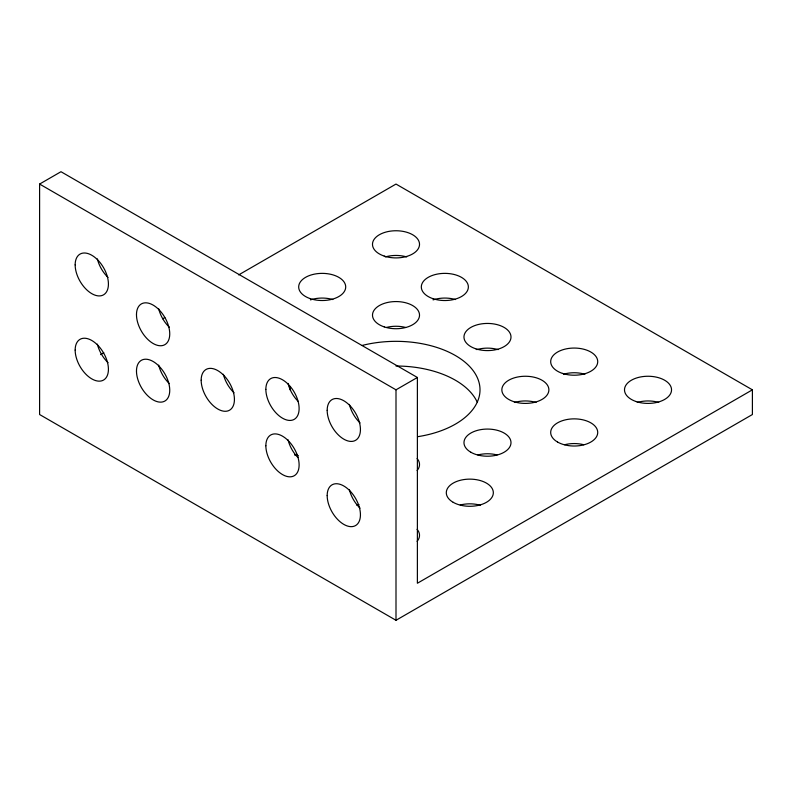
<?xml version="1.0" encoding="UTF-8"?>
<svg xmlns="http://www.w3.org/2000/svg" width="792" height="792" viewBox="0 0 792 792"><rect width="100%" height="100%" fill="white"/><g stroke="black" fill="none" stroke-linecap="round" stroke-linejoin="round"><path stroke-width="1.19" d="M39.6 184.061L60.984 171.715L417.384 377.477L417.384 583.249L752.4 389.832L752.4 414.523L396 620.284L39.6 414.523L39.6 184.061L396 389.822L417.384 377.477M100.594 354.618L103.801 352.767M162.667 318.78L164.815 317.543M238.659 274.903L396 184.061L752.4 389.832M396 389.822L396 620.284M433.075 299.881A23.522 13.583 0 0 1 455.519 299.544M563.518 374.23A23.522 13.583 0 0 1 584.882 374.23M310.424 299.881A23.522 13.583 0 0 1 332.868 299.544M564.627 444.728A23.522 13.583 0 0 1 583.763 444.728M396 366.023A84.001 48.5 0 0 1 477.14 401.97M386.437 327.433A23.522 13.583 0 0 1 405.573 327.433M637.332 402.425A23.522 13.583 0 0 1 658.697 402.425M385.318 256.925A23.522 13.583 0 0 1 406.682 256.925M460.241 504.999A23.522 13.583 0 0 1 480.497 505.306M294.951 454.935A23.522 13.583 0 0 1 297.267 454.42M477.903 454.935A23.522 13.583 0 0 1 497.049 454.935M514.681 402.425A23.522 13.583 0 0 1 536.055 402.425M476.794 349.609A23.522 13.583 0 0 1 498.158 349.609M417.097 458.509A23.522 13.583 0 0 1 417.097 470.527M298.435 455.756A23.522 13.583 0 0 1 294.951 455.044M289.357 386.318A23.522 13.583 0 0 1 290.159 389.832M358.925 504.474A23.522 13.583 0 0 1 356.737 505.118M417.087 529.313A23.522 13.583 0 0 1 417.087 541.342M362.063 345.47A84.001 48.5 0 0 1 475.23 373.705A84.001 48.5 0 0 1 417.74 436.679M360.053 508.137A23.522 13.583 60 0 1 349.371 489.634M108.039 362.647A23.522 13.583 60 0 1 97.357 344.144M297.911 401.118A23.522 13.583 60 0 1 288.05 383.427M169.369 327.245A23.522 13.583 60 0 1 158.677 308.732M169.369 383.625A23.522 13.583 60 0 1 158.677 365.122M297.911 457.509A23.522 13.583 60 0 1 288.05 439.808M108.039 277.418A23.522 13.583 60 0 1 97.357 258.905M360.053 422.908A23.522 13.583 60 0 1 349.371 404.405M234.046 392.782A23.522 13.583 60 0 1 223.364 374.269M327.175 495.584A23.522 13.583 60 0 0 352.123 526.621A23.522 13.583 60 0 0 352.123 493.357A23.522 13.583 60 0 0 327.175 495.584M75.161 350.084A23.522 13.583 60 0 0 100.109 381.12A23.522 13.583 60 0 0 100.109 347.856A23.522 13.583 60 0 0 75.161 350.084M265.855 389.367A23.522 13.583 60 0 0 290.803 420.403A23.522 13.583 60 0 0 290.803 387.139A23.522 13.583 60 0 0 265.855 389.367M136.481 314.681A23.522 13.583 60 0 0 161.429 345.718A23.522 13.583 60 0 0 161.429 312.454A23.522 13.583 60 0 0 136.481 314.681M136.481 371.072A23.522 13.583 60 0 0 161.429 402.108A23.522 13.583 60 0 0 161.429 368.844A23.522 13.583 60 0 0 136.481 371.072M265.855 445.757A23.522 13.583 60 0 0 290.803 476.794A23.522 13.583 60 0 0 290.803 443.53A23.522 13.583 60 0 0 265.855 445.757M75.161 264.855A23.522 13.583 60 0 0 100.109 295.891A23.522 13.583 60 0 0 100.109 262.627A23.522 13.583 60 0 0 75.161 264.855M327.175 410.355A23.522 13.583 60 0 0 352.123 441.392A23.522 13.583 60 0 0 352.123 408.127A23.522 13.583 60 0 0 327.175 410.355M201.168 380.219A23.522 13.583 60 0 0 226.116 411.256A23.522 13.583 60 0 0 226.116 377.992A23.522 13.583 60 0 0 201.168 380.219M475.715 348.777A23.522 13.583 0 0 0 510.998 337.016A23.522 13.583 0 0 0 475.715 325.255A23.522 13.583 0 0 0 475.715 348.777M513.602 401.593A23.522 13.583 0 0 0 548.886 389.832A23.522 13.583 0 0 0 513.602 378.071A23.522 13.583 0 0 0 513.602 401.593M470.844 452.242A23.522 13.583 0 0 0 510.197 446.163A23.522 13.583 0 0 0 481.387 429.531A23.522 13.583 0 0 0 470.844 452.242M453.182 502.316A23.522 13.583 0 0 0 492.535 496.228A23.522 13.583 0 0 0 463.726 479.596A23.522 13.583 0 0 0 453.182 502.316M384.239 256.093A23.522 13.583 0 0 0 419.522 244.332A23.522 13.583 0 0 0 384.239 232.571A23.522 13.583 0 0 0 384.239 256.093M636.253 401.593A23.522 13.583 0 0 0 671.537 389.832A23.522 13.583 0 0 0 636.253 378.071A23.522 13.583 0 0 0 636.253 401.593M384.239 326.898A23.522 13.583 0 0 0 419.522 315.147A23.522 13.583 0 0 0 384.239 303.385A23.522 13.583 0 0 0 384.239 326.898M557.568 442.045A23.522 13.583 0 0 0 596.921 435.956A23.522 13.583 0 0 0 568.111 419.324A23.522 13.583 0 0 0 557.568 442.045M310.424 298.703A23.522 13.583 0 0 0 345.708 286.952A23.522 13.583 0 0 0 310.424 275.19A23.522 13.583 0 0 0 310.424 298.703M562.439 373.398A23.522 13.583 0 0 0 597.722 361.637A23.522 13.583 0 0 0 562.439 349.876A23.522 13.583 0 0 0 562.439 373.398M433.075 298.713A23.522 13.583 0 0 0 468.359 286.952A23.522 13.583 0 0 0 433.075 275.19A23.522 13.583 0 0 0 433.075 298.713"/></g></svg>
